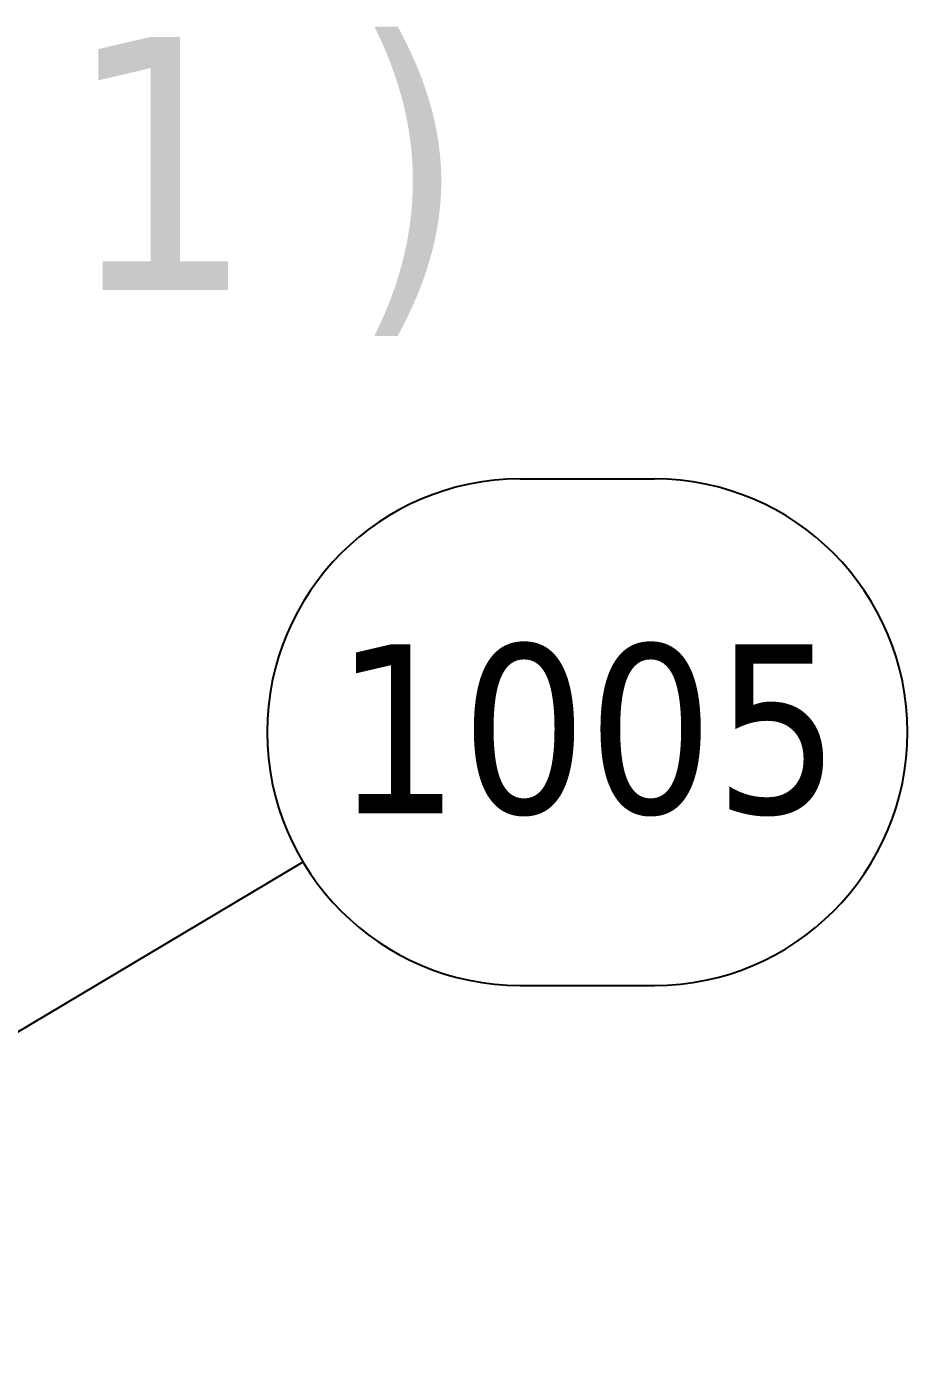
# Model space of a CAD drawing. Header units: millimetres. Extents: x -2829 to 3000, y -2259 to 2421.
# Drawn here: x 1404.3 to 1534.9, y 1400 to 1596.4 of the extents above; entities that cross this region are included whole.
import ezdxf

# ---------------------------------------------------------------- set-up
doc = ezdxf.new("R2010")
doc.units = ezdxf.units.MM
doc.header["$LTSCALE"] = 7.142857
doc.layers.add('Symbol (ISO)', color=7, linetype='Continuous', lineweight=25)
doc.styles.add('Label Text (ISO)', font='tahoma.ttf')
doc.styles.add('Note Text (ISO)', font='tahoma.ttf')

# ---------------------------------------------------------------- blocks, each defined once
blk = doc.blocks.new('Balloon18')
at = {"layer": 'Symbol (ISO)'}
for p, q in [((206.847, 214.11), (209.633, 214.11)), ((187.414, 197.28), (202.342, 206.176)), ((206.847, 203.61), (209.633, 203.61)), ((187.158, 197.71), (185.267, 196)), ((187.67, 196.85), (187.158, 197.71)), ((187.414, 197.28), (185.267, 196)), ((185.267, 196), (187.67, 196.85))]:
    blk.add_line(p, q, dxfattribs=at)
at = {"layer": 'Symbol (ISO)', "flags": 128}
blk.add_lwpolyline([(187.158, 197.71), (185.267, 196)], dxfattribs=at)
at = {"layer": 'Symbol (ISO)'}
for centre, start, end in [((206.847, 208.86), 90, 270), ((209.633, 208.86), 270, 90)]:
    blk.add_arc(centre, 5.25, start, end, dxfattribs=at)
blk.add_solid([(187.158, 197.71), (185.267, 196), (187.67, 196.85), (187.158, 197.71)], dxfattribs=at)
at = {"layer": 'Symbol (ISO)', "insert": (208.24, 208.897), "char_height": 3.5, "attachment_point": 5, "style": 'Note Text (ISO)'}
blk.add_mtext('1005', dxfattribs=at)

msp = doc.modelspace()

# ---------------------------------------------------------------- block references
at = {"layer": 'Symbol (ISO)', "xscale": 7.142857142857142, "yscale": 7.142857142857142, "zscale": 7.142857142857142}
msp.add_blockref('Balloon18', (0, 0), dxfattribs=at)

# ---------------------------------------------------------------- texts
at = {"layer": 'Symbol (ISO)', "insert": (1146.71, 1550.551), "char_height": 37.5, "attachment_point": 7, "style": 'Label Text (ISO)'}
msp.add_mtext('A-A ( 0.14 : 1 )', dxfattribs=at)

doc.saveas('drawing.dxf')
